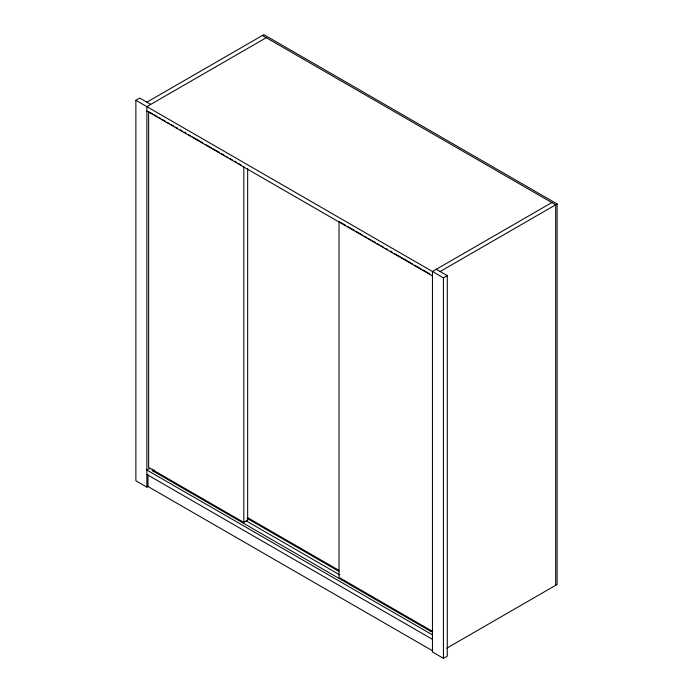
<?xml version="1.0" encoding="UTF-8"?>
<svg xmlns="http://www.w3.org/2000/svg" width="693" height="693" viewBox="0 0 693 693"><rect width="100%" height="100%" fill="white"/><g stroke="black" fill="none" stroke-linecap="round" stroke-linejoin="round"><path stroke-width="1.04" d="M148.406 486.243L146.864 487.127L135.88 480.786L135.88 100.286L139.726 98.068L150.71 104.409M146.864 102.192L263.842 34.65L557.12 203.967L557.12 584.468L446.664 648.241M266.259 37.691L146.864 106.627L146.864 487.127M551.845 202.573L432.449 271.509L432.449 652.009L443.433 658.35L447.28 656.132L447.28 275.632L436.295 269.291M440.142 271.509L557.12 203.967M135.88 100.286L443.433 277.85L447.28 275.632M149.662 468.39L146.864 470.001L432.449 634.883M152.789 469.126A2.408 1.386 0 0 0 152.962 470.989L154.66 470.001M148.623 111.573L148.623 467.472L243.815 522.427L247.661 520.209L247.661 168.642M152.962 470.989L430.751 631.366L432.449 630.387M262.413 35.473L555.691 204.799L555.691 585.299M149.558 112.11L152.356 113.73M154.218 114.804L157.025 116.424M158.888 117.498L160.759 118.581M162.621 119.655L165.419 121.275M167.29 122.349L169.153 123.432M171.024 124.506L173.822 126.126M175.684 127.2L177.555 128.274M180.353 129.894L182.224 130.968M184.087 132.051L185.958 133.125M188.756 134.745L190.618 135.819M192.489 136.902L202.754 142.827M205.552 144.439L211.148 147.678M213.02 148.752L219.551 152.521M221.422 153.603L224.22 155.215M226.083 156.297L227.954 157.372M229.816 158.454L232.614 160.066M234.485 161.148L236.348 162.223M238.219 163.297L241.017 164.917M339.942 222.037L345.547 225.268M347.41 226.342L353.941 230.119M355.812 231.193L362.344 234.962M364.215 236.044L367.013 237.656M368.875 238.739L370.746 239.813M372.609 240.895L375.407 242.507M377.278 243.589L379.14 244.664M381.011 245.738L383.809 247.358M385.68 248.432L387.543 249.515M390.341 251.126L392.212 252.209M394.074 253.283L412.742 264.059M414.605 265.142L421.145 268.91M423.007 269.993L429.539 273.761M146.864 111.062L432.449 275.944M247.496 517.576L339.007 570.408M247.02 518.321L338.782 571.301M246.154 520.859L339.683 574.861M432.337 631.271L339.016 577.39L339.016 221.491M146.864 474.445L432.449 639.327M432.614 650.831L147.964 486.495L147.964 474.87M443.433 277.85L443.433 658.35M243.815 166.537L243.815 522.427M432.83 631.756A2.408 1.386 0 0 1 430.751 631.366"/></g></svg>
